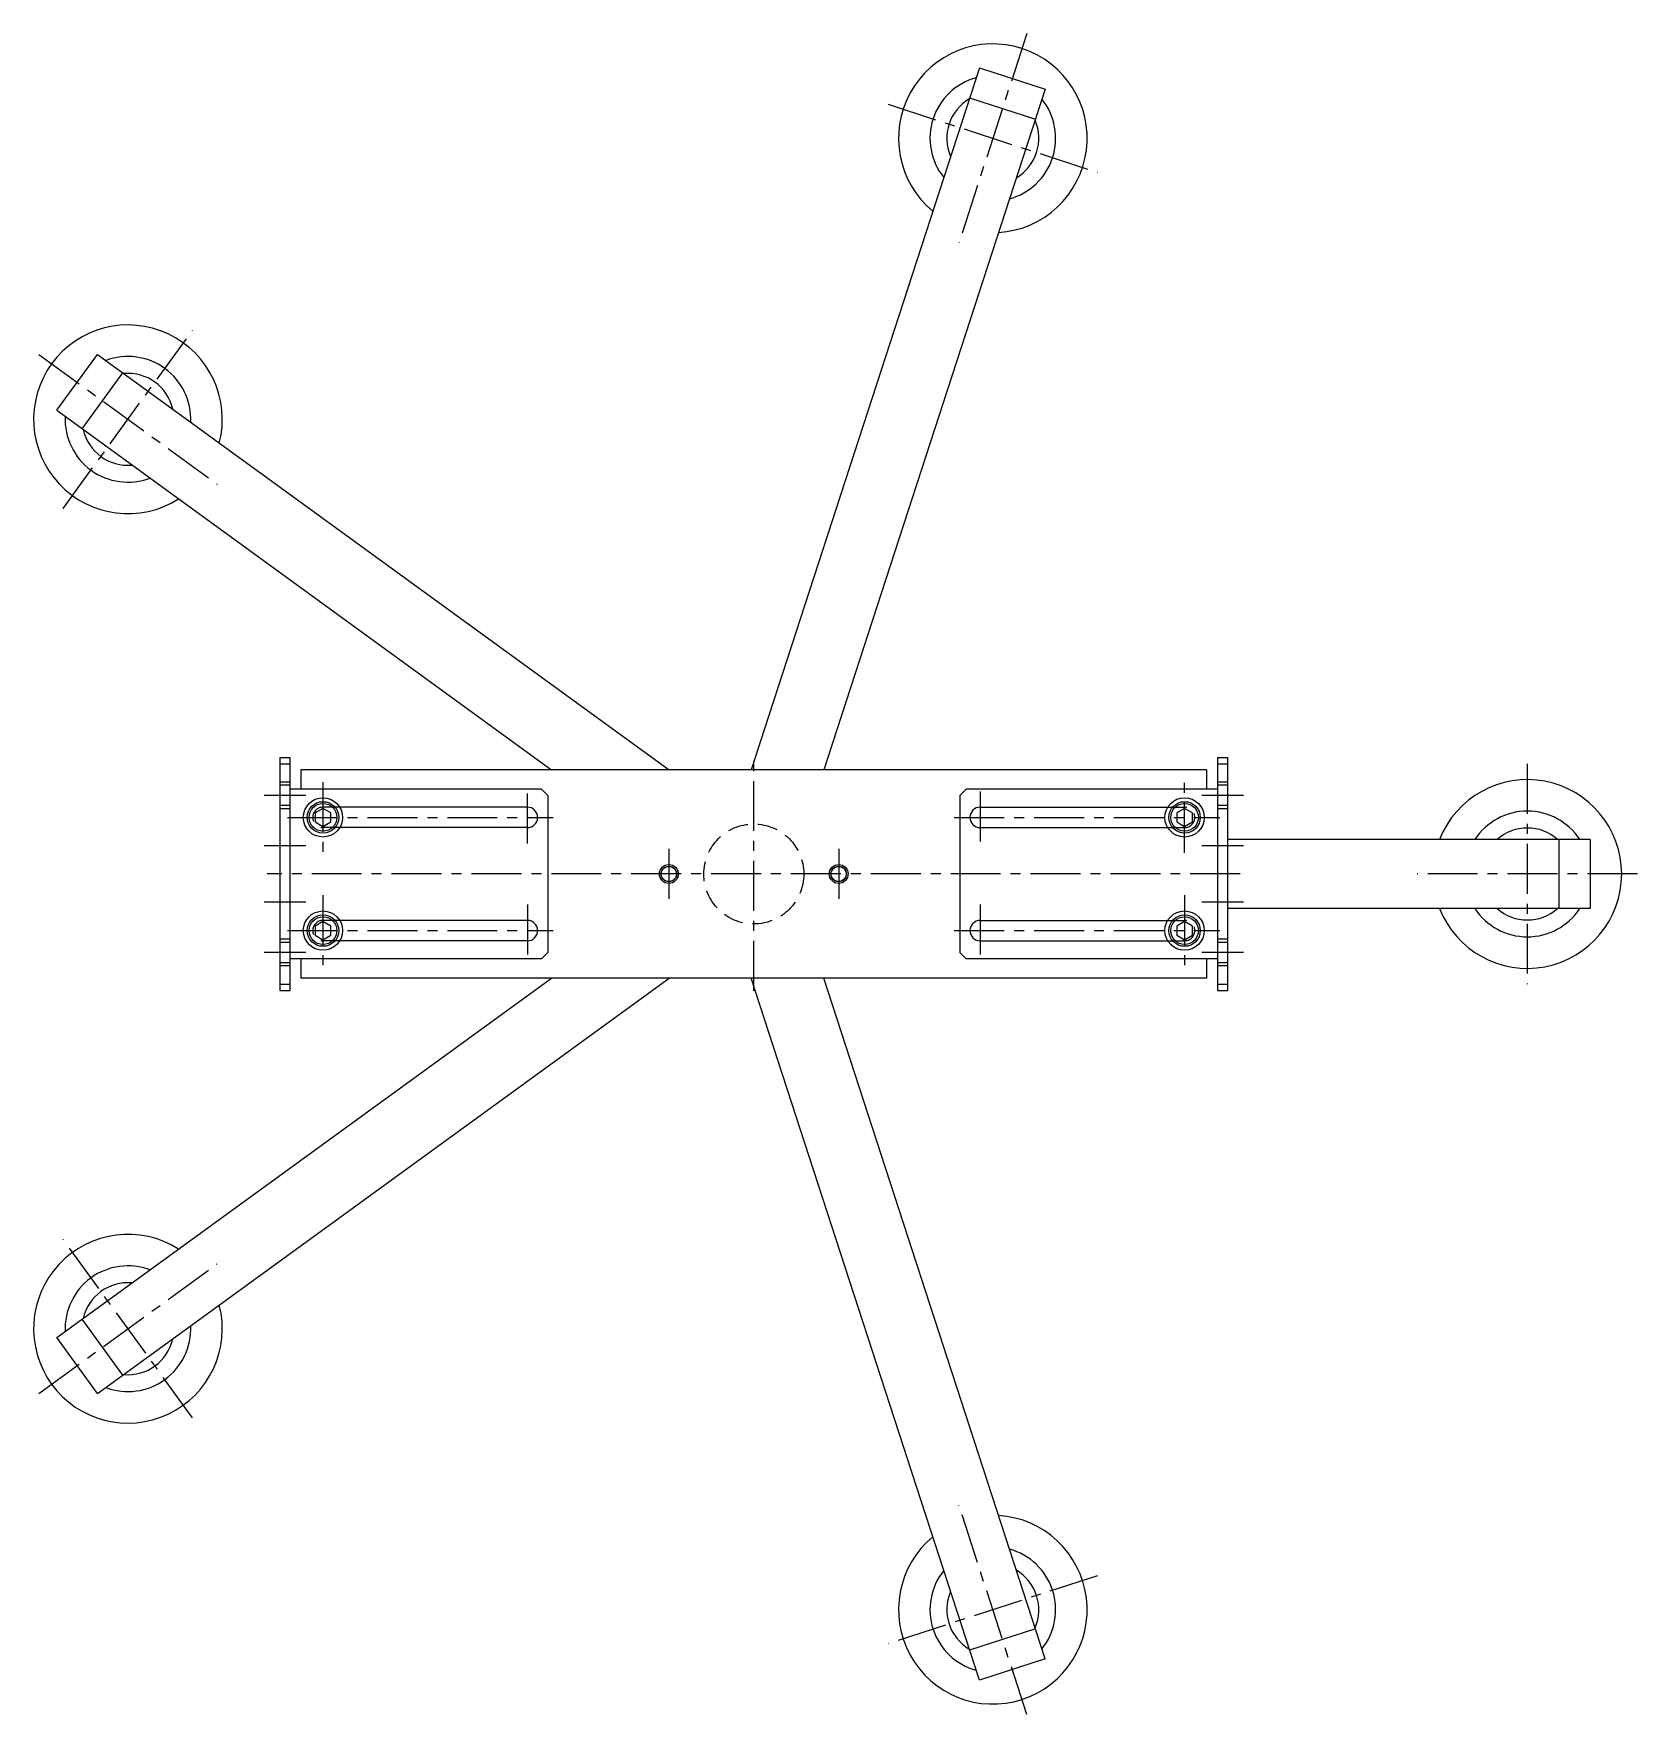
# Model space of a CAD drawing. Extents: x 0 to 1220, y -8 to 1227.
# Drawn here: x 0 to 510, y 692 to 1227 of the extents above; entities that cross this region are included whole.
import ezdxf

# ---------------------------------------------------------------- set-up
doc = ezdxf.new("R2010")
doc.units = 0
doc.header["$LTSCALE"] = 0.5
doc.linetypes.add('CENTER', pattern=[50.8, 31.75, -6.35, 6.35, -6.35])
doc.linetypes.add('DASHED', pattern=[19.05, 12.7, -6.35])
doc.layers.get('0').update_dxf_attribs({"linetype": 'CONTINUOUS'})
doc.layers.add('CENTER', color=1, linetype='CENTER')

msp = doc.modelspace()

# ---------------------------------------------------------------- linework, layer by layer
at = {"color": 7, "linetype": 'CONTINUOUS'}
for p, q in [((300.76, 1215.78), (228.21, 992.51)), ((300.76, 1215.78), (321.68, 1208.98)), ((321.68, 1208.98), (251.34, 992.51)), ((297.66, 1206.27), (318.59, 1199.47)), ((7.35, 1106.85), (20.29, 1124.65)), ((20.29, 1124.65), (202.16, 992.51)), ((15.44, 1100.97), (28.38, 1118.77)), ((7.35, 1106.85), (164.73, 992.51)), ((78.32, 996.4), (78.32, 922.4)), ((78.32, 996.4), (81.52, 996.4)), ((78.32, 994.4), (81.52, 994.4)), ((81.52, 996.4), (81.52, 922.4)), ((376.52, 996.4), (376.52, 922.4)), ((376.52, 996.4), (379.72, 996.4)), ((376.52, 994.4), (379.72, 994.4)), ((379.72, 996.4), (379.72, 922.4)), ((373.02, 992.51), (85.02, 992.51)), ((85.02, 992.51), (85.02, 986.4)), ((373.02, 992.51), (373.02, 986.4)), ((81.52, 988.65), (78.32, 988.65)), ((81.52, 987.65), (78.32, 987.65)), ((161.52, 986.4), (81.52, 986.4)), ((161.52, 986.4), (163.52, 984.4)), ((163.52, 984.4), (163.52, 934.4)), ((294.52, 984.4), (296.52, 986.4)), ((294.52, 984.4), (294.52, 934.4)), ((376.52, 986.4), (296.52, 986.4)), ((379.72, 988.65), (376.52, 988.65)), ((379.72, 987.65), (376.52, 987.65)), ((81.52, 981.15), (78.32, 981.15)), ((81.52, 980.15), (78.32, 980.15)), ((92.02, 980.28), (89.52, 978.84)), ((89.52, 978.84), (89.52, 975.95)), ((94.52, 978.84), (92.02, 980.28)), ((94.52, 975.95), (94.52, 978.84)), ((157.02, 980.65), (97.36, 980.65)), ((301.02, 980.65), (360.68, 980.65)), ((366.02, 980.28), (363.52, 978.84)), ((363.52, 978.84), (363.52, 975.95)), ((368.52, 978.84), (366.02, 980.28)), ((368.52, 975.95), (368.52, 978.84)), ((379.72, 981.15), (376.52, 981.15)), ((379.72, 980.15), (376.52, 980.15)), ((89.52, 975.95), (92.02, 974.51)), ((92.02, 974.51), (94.52, 975.95)), ((157.02, 974.15), (97.36, 974.15)), ((301.02, 974.15), (360.68, 974.15)), ((363.52, 975.95), (366.02, 974.51)), ((366.02, 974.51), (368.52, 975.95)), ((495.02, 970.4), (379.72, 970.4)), ((485.02, 970.4), (485.02, 948.4)), ((495.02, 970.4), (495.02, 948.4)), ((495.02, 948.4), (379.72, 948.4)), ((92.02, 944.28), (89.52, 942.84)), ((89.52, 942.84), (89.52, 939.95)), ((94.52, 942.84), (92.02, 944.28)), ((94.52, 939.95), (94.52, 942.84)), ((157.02, 944.65), (97.36, 944.65)), ((301.02, 944.65), (360.68, 944.65)), ((366.02, 944.28), (363.52, 942.84)), ((363.52, 942.84), (363.52, 939.95)), ((368.52, 942.84), (366.02, 944.28)), ((368.52, 939.95), (368.52, 942.84)), ((81.52, 938.65), (78.32, 938.65)), ((81.52, 937.65), (78.32, 937.65)), ((89.52, 939.95), (92.02, 938.51)), ((92.02, 938.51), (94.52, 939.95)), ((157.02, 938.15), (97.36, 938.15)), ((301.02, 938.15), (360.68, 938.15)), ((363.52, 939.95), (366.02, 938.51)), ((366.02, 938.51), (368.52, 939.95)), ((379.72, 938.65), (376.52, 938.65)), ((379.72, 937.65), (376.52, 937.65)), ((81.52, 931.15), (78.32, 931.15)), ((81.52, 930.15), (78.32, 930.15)), ((161.52, 932.4), (81.52, 932.4)), ((85.02, 932.4), (85.02, 926.29)), ((163.52, 934.4), (161.52, 932.4)), ((294.52, 934.4), (296.52, 932.4)), ((376.52, 932.4), (296.52, 932.4)), ((373.02, 932.4), (373.02, 926.29)), ((379.72, 931.15), (376.52, 931.15)), ((379.72, 930.15), (376.52, 930.15)), ((7.35, 811.95), (164.73, 926.29)), ((20.29, 794.15), (202.16, 926.29)), ((373.02, 926.29), (85.02, 926.29)), ((300.76, 703.02), (228.21, 926.29)), ((321.68, 709.82), (251.34, 926.29)), ((78.32, 924.4), (81.52, 924.4)), ((78.32, 922.4), (81.52, 922.4)), ((376.52, 924.4), (379.72, 924.4)), ((376.52, 922.4), (379.72, 922.4)), ((28.38, 800.03), (15.44, 817.82)), ((20.29, 794.15), (7.35, 811.95)), ((318.59, 719.33), (297.66, 712.53)), ((321.68, 709.82), (300.76, 703.02))]:
    msp.add_line(p, q, dxfattribs=at)
at = {"color": 3, "linetype": 'DASHED'}
for p, q in [((97.36, 980.65), (92.02, 980.65)), ((360.68, 980.65), (366.02, 980.65)), ((97.36, 974.15), (92.02, 974.15)), ((360.68, 974.15), (366.02, 974.15)), ((97.36, 944.65), (92.02, 944.65)), ((360.68, 944.65), (366.02, 944.65)), ((97.36, 938.15), (92.02, 938.15)), ((360.68, 938.15), (366.02, 938.15))]:
    msp.add_line(p, q, dxfattribs=at)
at = {"color": 7, "linetype": 'CONTINUOUS'}
for centre, radius in [((92.02, 977.4), 6.25), ((366.02, 977.4), 6.25), ((92.02, 977.4), 5), ((92.02, 977.4), 4.4), ((366.02, 977.4), 5), ((366.02, 977.4), 4.4), ((202.02, 959.4), 2.46), ((202.02, 959.4), 2.4), ((256.02, 959.4), 2.46), ((256.02, 959.4), 2.4), ((92.02, 941.4), 6.25), ((92.02, 941.4), 5), ((366.02, 941.4), 6.25), ((366.02, 941.4), 5), ((92.02, 941.4), 4.4), ((366.02, 941.4), 4.4)]:
    msp.add_circle(centre, radius, dxfattribs=at)
at = {"color": 3, "linetype": 'DASHED'}
msp.add_circle((229.02, 959.4), 15.9, dxfattribs=at)
at = {"color": 3, "linetype": 'CONTINUOUS'}
for centre in [(202.02, 959.4), (256.02, 959.4)]:
    msp.add_circle(centre, 3, dxfattribs=at)
at = {"color": 7, "linetype": 'CONTINUOUS'}
for centre, radius, start, end in [((305.04, 1193.36), 30, 273.5102, 230.4898), ((305.04, 1193.36), 19.98, 105.4086, 218.5914), ((305.04, 1193.36), 14.62, 120.8094, 203.1906), ((305.04, 1193.36), 19.98, 285.4086, 38.5914), ((305.04, 1193.36), 14.62, 300.8094, 23.1906), ((30, 1103.99), 30, 345.5102, 302.4898), ((30, 1103.99), 19.98, 357.4086, 110.5914), ((30, 1103.99), 14.62, 12.8094, 95.1906), ((30, 1103.99), 19.98, 177.4086, 290.5914), ((30, 1103.99), 14.62, 192.8094, 275.1906), ((475.02, 959.4), 30, 201.5102, 158.4898), ((157.02, 977.4), 3.25, 270, 90), ((301.02, 977.4), 3.25, 90, 270), ((475.02, 959.4), 19.98, 33.4086, 146.5914), ((475.02, 959.4), 14.62, 48.8094, 131.1906), ((475.02, 959.4), 19.98, 213.4086, 326.5914), ((475.02, 959.4), 14.62, 228.8094, 311.1906), ((157.02, 941.4), 3.25, 270, 90), ((301.02, 941.4), 3.25, 90, 270), ((30, 814.8), 30, 57.5102, 14.4898), ((30, 814.8), 19.98, 69.4086, 182.5914), ((30, 814.8), 14.62, 84.8094, 167.1906), ((30, 814.8), 19.98, 249.4086, 2.5914), ((30, 814.8), 14.62, 264.8094, 347.1906), ((305.04, 725.44), 30, 129.5102, 86.4898), ((305.04, 725.44), 19.98, 321.4086, 74.5914), ((305.04, 725.44), 19.98, 141.4086, 254.5914), ((305.04, 725.44), 14.62, 336.8094, 59.1906), ((305.04, 725.44), 14.62, 156.8094, 239.1906)]:
    msp.add_arc(centre, radius, start, end, dxfattribs=at)
at = {"color": 3, "linetype": 'DASHED'}
for centre, start, end in [((92.02, 977.4), 90, 270), ((366.02, 977.4), 270, 90), ((92.02, 941.4), 90, 270), ((366.02, 941.4), 270, 90)]:
    msp.add_arc(centre, 3.25, start, end, dxfattribs=at)
at = {"layer": 'CENTER', "color": 1, "linetype": 'CENTER'}
for p, q in [((315.85, 1226.65), (294.22, 1160.07)), ((271.75, 1204.17), (338.32, 1182.54)), ((9.43, 1075.68), (50.57, 1132.31)), ((1.68, 1124.57), (58.32, 1083.42)), ((229.02, 922.29), (229.02, 996.51)), ((475.02, 994.4), (475.02, 924.4)), ((86.52, 984.4), (73.32, 984.4)), ((92.02, 988.65), (92.02, 966.15)), ((157.02, 969.15), (157.02, 985.65)), ((301.02, 985.65), (301.02, 969.15)), ((366.02, 966.15), (366.02, 988.65)), ((384.72, 984.4), (371.52, 984.4)), ((80.77, 977.4), (165.27, 977.4)), ((292.77, 977.4), (377.27, 977.4)), ((86.52, 968.4), (73.32, 968.4)), ((384.72, 968.4), (371.52, 968.4)), ((202.02, 967.4), (202.02, 951.4)), ((256.02, 967.4), (256.02, 951.4)), ((383.72, 959.4), (74.32, 959.4)), ((510.02, 959.4), (440.02, 959.4)), ((92.02, 952.65), (92.02, 930.15)), ((366.02, 952.65), (366.02, 930.15)), ((86.52, 950.4), (73.32, 950.4)), ((157.02, 949.65), (157.02, 933.15)), ((301.02, 949.65), (301.02, 933.15)), ((384.72, 950.4), (371.52, 950.4)), ((80.77, 941.4), (165.27, 941.4)), ((292.77, 941.4), (377.27, 941.4)), ((86.52, 934.4), (73.32, 934.4)), ((384.72, 934.4), (371.52, 934.4)), ((50.57, 786.49), (9.43, 843.12)), ((1.68, 794.23), (58.32, 835.38)), ((315.85, 692.15), (294.22, 758.73)), ((338.32, 736.25), (271.75, 714.62))]:
    msp.add_line(p, q, dxfattribs=at)

doc.saveas('drawing.dxf')
